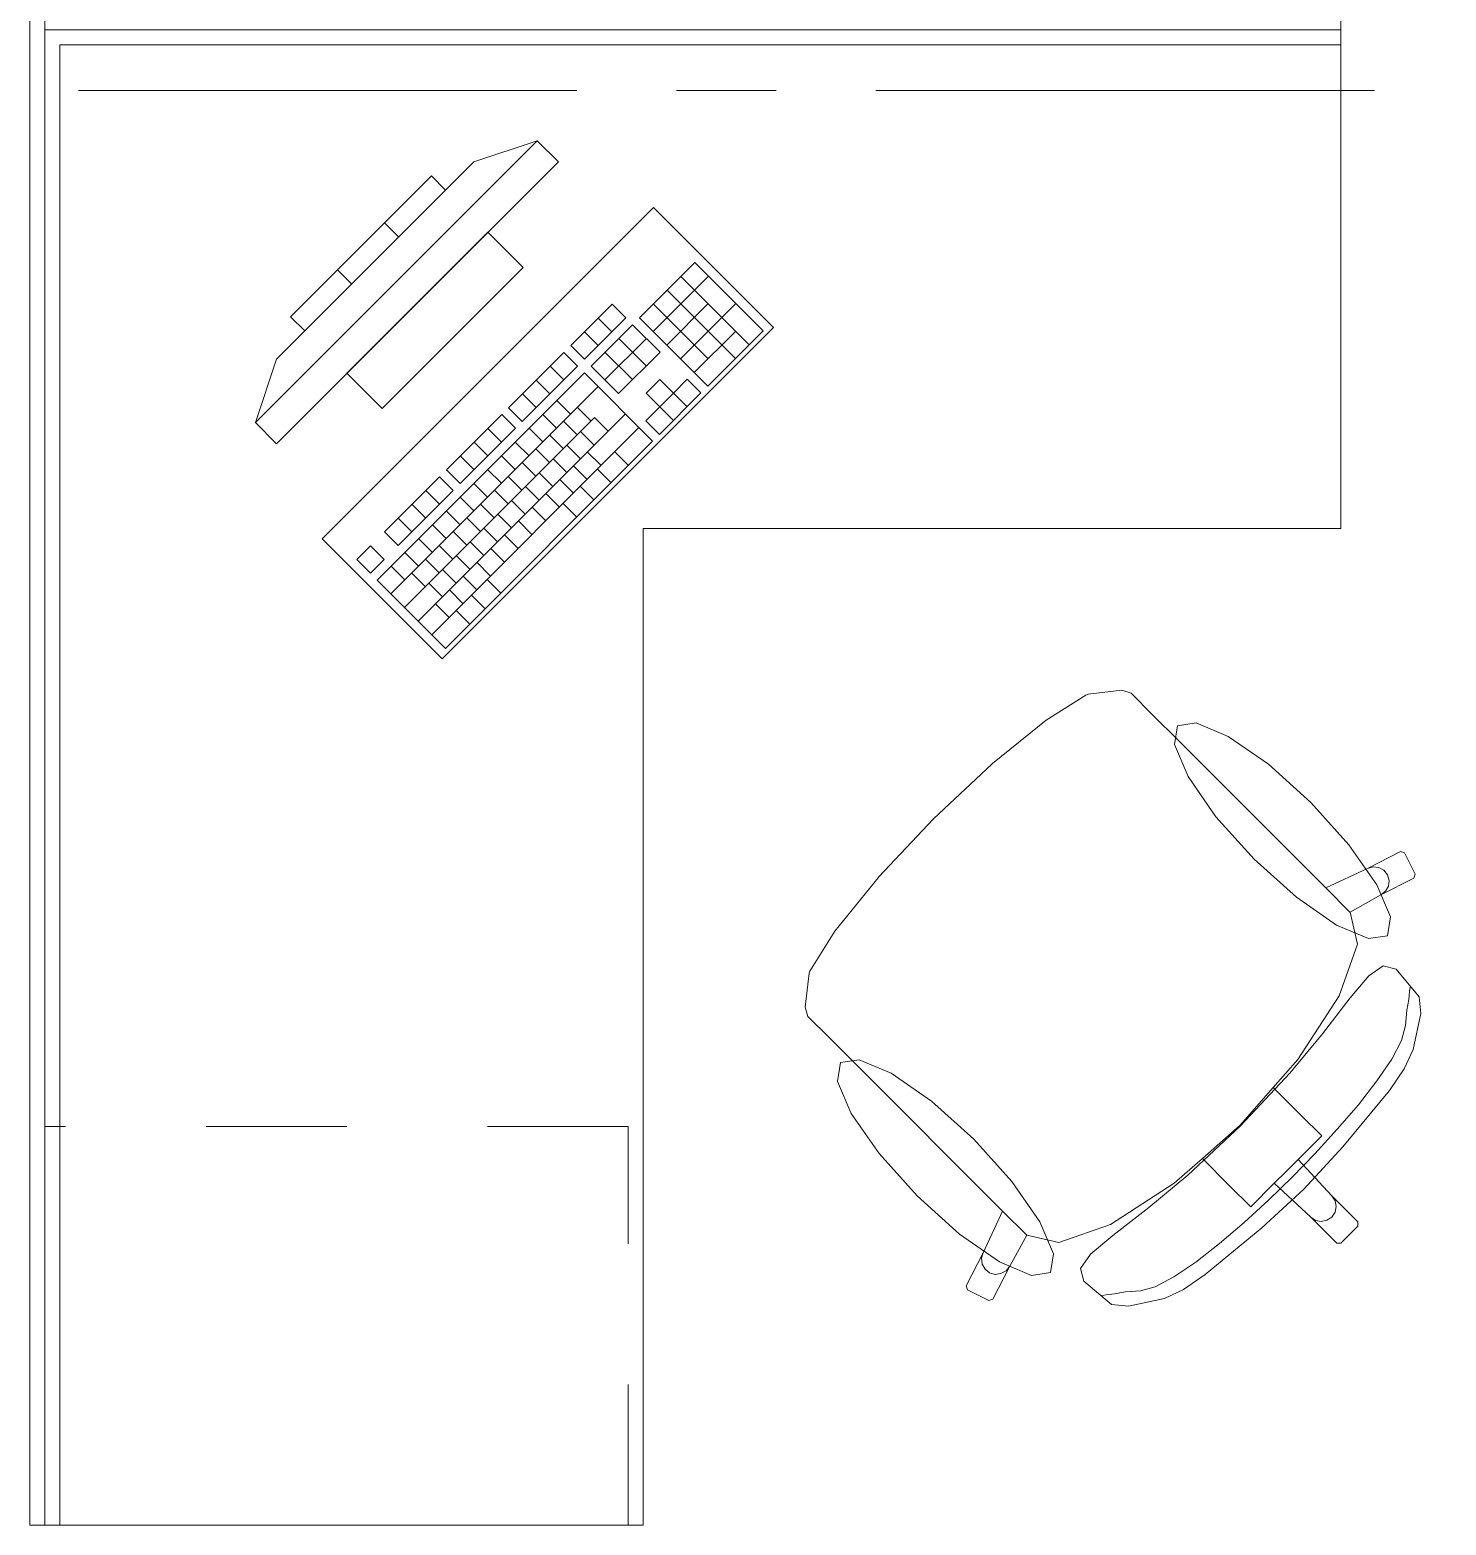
# Model space of a CAD drawing. Header units: inches. Extents: x -38 to 5698, y -33 to 92.
# Drawn here: x 103.226 to 104.647, y 19.461 to 20.961 of the extents above; entities that cross this region are included whole.
import ezdxf

# ---------------------------------------------------------------- set-up
doc = ezdxf.new("R2010")
doc.units = ezdxf.units.IN
doc.header["$MEASUREMENT"] = 0
doc.linetypes.add('Punto & Raya', pattern=[0.65, 0.5, -0.075, 0, -0.075])
doc.linetypes.add('Rayas', pattern=[0.282222, 0.141111, -0.141111])
doc.layers.add('02 _ ARQ _ ALB _ Ejes Generales', color=7, linetype='Continuous')
doc.layers.add('Interior - Mobiliario', color=7, linetype='Continuous')

msp = doc.modelspace()

# ---------------------------------------------------------------- linework, layer by layer
at = {"layer": '02 _ ARQ _ ALB _ Ejes Generales', "color": 252, "linetype": 'Punto & Raya', "lineweight": 13}
msp.add_line((103.2749, 20.9), (105.2749, 20.9), dxfattribs=at)
at = {"layer": 'Interior - Mobiliario', "color": 175, "linetype": 'Continuous', "lineweight": 13}
for p, q in [((103.2263, 20.9457), (103.2263, 20.9757)), ((104.5413, 20.9757), (104.5413, 20.9457)), ((103.2263, 19.4607), (103.2263, 20.9457)), ((103.2563, 20.9457), (103.2563, 19.4607)), ((104.5413, 20.9457), (103.2563, 20.9457)), ((103.7352, 20.8496), (103.4524, 20.5668)), ((103.7352, 20.8496), (103.6716, 20.8284)), ((103.7564, 20.8284), (103.7352, 20.8496)), ((103.4736, 20.5456), (103.7564, 20.8284)), ((103.4736, 20.6304), (103.6716, 20.8284)), ((103.6291, 20.8143), (103.4877, 20.6729)), ((103.6433, 20.8001), (103.6291, 20.8143)), ((103.5019, 20.6587), (103.6433, 20.8001)), ((103.5961, 20.753), (103.582, 20.7671)), ((103.6857, 20.7577), (103.5443, 20.6163)), ((103.7211, 20.7224), (103.6857, 20.7577)), ((103.549, 20.7059), (103.5348, 20.72)), ((103.5796, 20.5809), (103.7211, 20.7224)), ((103.8932, 20.7273), (103.8378, 20.6719)), ((103.9617, 20.6588), (103.8932, 20.7273)), ((103.8515, 20.6582), (103.9069, 20.7136)), ((103.9479, 20.6449), (103.8793, 20.7135)), ((103.8103, 20.6856), (103.7687, 20.644)), ((103.824, 20.6719), (103.8103, 20.6856)), ((103.9065, 20.6309), (103.8516, 20.6858)), ((103.8652, 20.6445), (103.9067, 20.6861)), ((103.934, 20.6311), (103.8655, 20.6996)), ((103.8789, 20.6308), (103.9343, 20.6862)), ((103.4877, 20.6729), (103.5019, 20.6587)), ((103.7824, 20.6303), (103.824, 20.6719)), ((103.8101, 20.658), (103.7964, 20.6717)), ((103.8378, 20.6719), (103.9063, 20.6034)), ((103.7963, 20.6442), (103.7826, 20.6579)), ((103.8308, 20.665), (103.7893, 20.6235)), ((103.8583, 20.6376), (103.8308, 20.665)), ((103.8926, 20.6171), (103.9342, 20.6586)), ((103.9063, 20.6034), (103.9617, 20.6588)), ((103.7687, 20.644), (103.7824, 20.6303)), ((103.803, 20.6098), (103.8446, 20.6513)), ((103.8444, 20.6237), (103.817, 20.6512)), ((103.4524, 20.5668), (103.4736, 20.6304)), ((103.7618, 20.6371), (103.7064, 20.5817)), ((103.7755, 20.6234), (103.7618, 20.6371)), ((103.8306, 20.6099), (103.8031, 20.6373)), ((103.8167, 20.5961), (103.8583, 20.6376)), ((103.5443, 20.6163), (103.5796, 20.5809)), ((103.7824, 20.6166), (103.5747, 20.4088)), ((103.7201, 20.568), (103.7755, 20.6234)), ((103.7617, 20.6096), (103.748, 20.6233)), ((103.8509, 20.548), (103.7824, 20.6166)), ((103.7893, 20.6235), (103.8167, 20.5961)), ((103.8581, 20.61), (103.8443, 20.5962)), ((103.8719, 20.5963), (103.8581, 20.61)), ((103.8857, 20.6102), (103.8719, 20.5963)), ((103.8994, 20.5965), (103.8857, 20.6102)), ((103.5884, 20.3951), (103.7961, 20.6028)), ((103.734, 20.5819), (103.7203, 20.5956)), ((103.7478, 20.5957), (103.7341, 20.6094)), ((103.8443, 20.5962), (103.858, 20.5825)), ((103.8579, 20.5549), (103.8994, 20.5965)), ((103.858, 20.5825), (103.8719, 20.5963)), ((103.8856, 20.5826), (103.8719, 20.5963)), ((103.7064, 20.5817), (103.7201, 20.568)), ((103.7684, 20.5751), (103.7547, 20.5889)), ((103.789, 20.5684), (103.7753, 20.5821)), ((103.858, 20.5825), (103.8442, 20.5686)), ((103.8717, 20.5688), (103.858, 20.5825)), ((103.4524, 20.5668), (103.4736, 20.5456)), ((103.6021, 20.3814), (103.7925, 20.5718)), ((103.6158, 20.3677), (103.8235, 20.5754)), ((103.6995, 20.5748), (103.6441, 20.5194)), ((103.7132, 20.5611), (103.6995, 20.5748)), ((103.7545, 20.5613), (103.7408, 20.575)), ((103.7752, 20.5545), (103.7615, 20.5682)), ((103.8062, 20.5581), (103.7925, 20.5718)), ((103.8442, 20.5686), (103.8579, 20.5549)), ((103.6295, 20.354), (103.8372, 20.5617)), ((103.6578, 20.5057), (103.7132, 20.5611)), ((103.6994, 20.5472), (103.6856, 20.561)), ((103.7407, 20.5474), (103.727, 20.5612)), ((103.7613, 20.5407), (103.7476, 20.5544)), ((103.7924, 20.5443), (103.7786, 20.558)), ((103.6432, 20.3403), (103.8509, 20.548)), ((103.6855, 20.5334), (103.6718, 20.5471)), ((103.7269, 20.5336), (103.7131, 20.5473)), ((103.7475, 20.5268), (103.7338, 20.5405)), ((103.7785, 20.5304), (103.7648, 20.5441)), ((103.7992, 20.5236), (103.7854, 20.5373)), ((103.8267, 20.5238), (103.813, 20.5375)), ((103.6717, 20.5196), (103.658, 20.5333)), ((103.713, 20.5198), (103.6993, 20.5335)), ((103.7336, 20.513), (103.7199, 20.5267)), ((103.7647, 20.5166), (103.751, 20.5303)), ((103.7853, 20.5098), (103.7716, 20.5235)), ((103.8094, 20.5064), (103.7957, 20.5202)), ((103.6372, 20.5125), (103.5818, 20.4571)), ((103.6509, 20.4988), (103.6372, 20.5125)), ((103.6441, 20.5194), (103.6578, 20.5057)), ((103.6853, 20.4921), (103.6716, 20.5058)), ((103.6992, 20.5059), (103.6854, 20.5196)), ((103.7198, 20.4991), (103.7061, 20.5128)), ((103.7508, 20.5027), (103.7371, 20.5164)), ((103.7715, 20.4959), (103.7577, 20.5096)), ((103.5955, 20.4434), (103.6509, 20.4988)), ((103.637, 20.4849), (103.6233, 20.4986)), ((103.6715, 20.4782), (103.6577, 20.4919)), ((103.7059, 20.4853), (103.6922, 20.499)), ((103.737, 20.4889), (103.7233, 20.5026)), ((103.7576, 20.4821), (103.7439, 20.4958)), ((103.7921, 20.4891), (103.7784, 20.5028)), ((103.6232, 20.4711), (103.6095, 20.4848)), ((103.6576, 20.4644), (103.6439, 20.4781)), ((103.6921, 20.4714), (103.6784, 20.4851)), ((103.7231, 20.475), (103.7094, 20.4887)), ((103.7438, 20.4682), (103.73, 20.4819)), ((103.7748, 20.4718), (103.7611, 20.4855)), ((103.6094, 20.4572), (103.5956, 20.471)), ((103.6438, 20.4505), (103.6301, 20.4642)), ((103.6783, 20.4576), (103.6645, 20.4713)), ((103.6954, 20.4473), (103.6817, 20.461)), ((103.7093, 20.4612), (103.6956, 20.4749)), ((103.7299, 20.4544), (103.7162, 20.4681)), ((103.5818, 20.4571), (103.5955, 20.4434)), ((103.6299, 20.4367), (103.6162, 20.4504)), ((103.6644, 20.4437), (103.6507, 20.4574)), ((103.6816, 20.4335), (103.6679, 20.4472)), ((103.7161, 20.4405), (103.7024, 20.4542)), ((103.5679, 20.4433), (103.5541, 20.4294)), ((103.5817, 20.4295), (103.5679, 20.4433)), ((103.6161, 20.4228), (103.6024, 20.4365)), ((103.6506, 20.4299), (103.6368, 20.4436)), ((103.6677, 20.4196), (103.654, 20.4333)), ((103.7022, 20.4267), (103.6885, 20.4404)), ((103.5541, 20.4294), (103.5678, 20.4157)), ((103.5678, 20.4157), (103.5817, 20.4295)), ((103.6022, 20.409), (103.5885, 20.4227)), ((103.6229, 20.4022), (103.6091, 20.4159)), ((103.6367, 20.416), (103.623, 20.4297)), ((103.6539, 20.4058), (103.6402, 20.4195)), ((103.6884, 20.4128), (103.6747, 20.4266)), ((103.5747, 20.4088), (103.6432, 20.3403)), ((103.64, 20.3919), (103.6263, 20.4056)), ((103.6745, 20.399), (103.6608, 20.4127)), ((103.6986, 20.3957), (103.6849, 20.4094)), ((103.6468, 20.3713), (103.6331, 20.385)), ((103.6607, 20.3851), (103.647, 20.3989)), ((103.683, 20.3801), (103.6693, 20.3938)), ((103.6675, 20.3645), (103.6538, 20.3782)), ((104.2877, 20.2942), (104.3216, 20.2982)), ((104.3216, 20.2982), (104.3309, 20.2954)), ((104.3309, 20.2954), (104.3528, 20.2734)), ((104.2455, 20.2684), (104.2855, 20.2933)), ((104.2855, 20.2933), (104.2877, 20.2942)), ((104.1918, 20.2249), (104.2455, 20.2684)), ((104.3528, 20.2734), (104.3783, 20.2479)), ((104.3783, 20.2479), (104.5262, 20.1)), ((104.1327, 20.1693), (104.191, 20.2242)), ((104.191, 20.2242), (104.1918, 20.2249)), ((104.1327, 20.1693), (104.0778, 20.111)), ((104.568, 20.1196), (104.6011, 20.1366)), ((104.6011, 20.1366), (104.6051, 20.1353)), ((104.6051, 20.1353), (104.6159, 20.1139)), ((104.5262, 20.1), (104.568, 20.1196)), ((104.568, 20.1196), (104.5736, 20.1212)), ((104.5736, 20.1212), (104.5794, 20.1206)), ((104.5794, 20.1206), (104.5845, 20.1177)), ((104.5845, 20.1177), (104.5881, 20.1131)), ((104.0771, 20.1102), (104.0336, 20.0565)), ((104.0778, 20.111), (104.0771, 20.1102)), ((104.5504, 20.0758), (104.5262, 20.1)), ((104.6146, 20.1099), (104.5815, 20.0929)), ((104.589, 20.1017), (104.5861, 20.0966)), ((104.5881, 20.1131), (104.5897, 20.1075)), ((104.5897, 20.1075), (104.589, 20.1017)), ((104.6159, 20.1139), (104.6146, 20.1099)), ((104.5815, 20.0929), (104.5505, 20.0756)), ((104.5861, 20.0966), (104.5815, 20.0929)), ((104.5504, 20.0758), (104.5505, 20.0756)), ((104.5505, 20.0756), (104.5579, 20.0436)), ((104.0336, 20.0565), (104.0087, 20.0165)), ((104.5579, 20.0436), (104.5396, 19.9917)), ((104.0078, 20.0143), (104.0038, 19.9804)), ((104.0087, 20.0165), (104.0078, 20.0143)), ((104.5507, 19.9896), (104.5693, 20.0119)), ((104.5693, 20.0119), (104.5837, 20.0219)), ((104.5837, 20.0219), (104.5966, 20.0185)), ((104.5966, 20.0185), (104.6198, 19.9907)), ((104.6093, 19.9879), (104.6101, 19.996)), ((104.6101, 19.996), (104.6109, 20.0005)), ((104.0038, 19.9804), (104.0066, 19.9711)), ((104.5396, 19.9917), (104.4982, 19.9278)), ((104.5228, 19.9535), (104.5507, 19.9896)), ((104.6073, 19.9772), (104.6093, 19.9879)), ((104.6198, 19.9907), (104.6216, 19.9739)), ((104.0066, 19.9711), (104.0286, 19.9492)), ((104.6061, 19.9618), (104.6073, 19.9772)), ((104.6216, 19.9739), (104.6139, 19.9378)), ((104.4901, 19.9142), (104.5228, 19.9535)), ((104.6022, 19.947), (104.6061, 19.9618)), ((104.0286, 19.9492), (104.0541, 19.9237)), ((104.5923, 19.9282), (104.6022, 19.947)), ((104.6139, 19.9378), (104.6049, 19.9185)), ((104.0541, 19.9237), (104.202, 19.7758)), ((104.4982, 19.9278), (104.4735, 19.8997)), ((104.5774, 19.9063), (104.5923, 19.9282)), ((104.4406, 19.8614), (104.4901, 19.9142)), ((104.5588, 19.8825), (104.5774, 19.9063)), ((104.6049, 19.9185), (104.59, 19.8968)), ((104.4735, 19.8997), (104.4401, 19.8619)), ((104.4735, 19.8997), (104.5008, 19.8723)), ((104.59, 19.8968), (104.5432, 19.8401)), ((104.5377, 19.8578), (104.5588, 19.8825)), ((104.4406, 19.8614), (104.3878, 19.8119)), ((104.4023, 19.8285), (104.4401, 19.8619)), ((104.5008, 19.8723), (104.522, 19.8512)), ((104.522, 19.8512), (104.4983, 19.8275)), ((104.5151, 19.8331), (104.5377, 19.8578)), ((104.4923, 19.8097), (104.5151, 19.8331)), ((104.5432, 19.8401), (104.5041, 19.7979)), ((104.3742, 19.8038), (104.4023, 19.8285)), ((104.4023, 19.8285), (104.4297, 19.8012)), ((104.4745, 19.8037), (104.4864, 19.8156)), ((104.4983, 19.8275), (104.4864, 19.8156)), ((104.4983, 19.8275), (104.5323, 19.791)), ((104.3103, 19.7624), (104.3742, 19.8038)), ((104.3878, 19.8119), (104.3485, 19.7792)), ((104.4297, 19.8012), (104.4508, 19.78)), ((104.4508, 19.78), (104.4745, 19.8037)), ((104.4923, 19.8097), (104.4689, 19.7869)), ((104.4745, 19.8037), (104.511, 19.7697)), ((104.4689, 19.7869), (104.4442, 19.7643)), ((104.4619, 19.7588), (104.5041, 19.7979)), ((104.5323, 19.791), (104.5356, 19.7862)), ((104.5323, 19.791), (104.5584, 19.7649)), ((104.5356, 19.7862), (104.5367, 19.7804)), ((104.202, 19.7758), (104.1824, 19.734)), ((104.2262, 19.7516), (104.202, 19.7758)), ((104.3485, 19.7792), (104.3124, 19.7513)), ((104.5355, 19.7747), (104.5322, 19.7698)), ((104.5367, 19.7804), (104.5355, 19.7747)), ((104.2584, 19.7441), (104.3103, 19.7624)), ((104.4052, 19.712), (104.4619, 19.7588)), ((104.4442, 19.7643), (104.4195, 19.7432)), ((104.511, 19.7697), (104.5158, 19.7664)), ((104.511, 19.7697), (104.5371, 19.7436)), ((104.5158, 19.7664), (104.5216, 19.7653)), ((104.5216, 19.7653), (104.5273, 19.7665)), ((104.5273, 19.7665), (104.5322, 19.7698)), ((104.5584, 19.7607), (104.5499, 19.7521)), ((104.5584, 19.7649), (104.5584, 19.7607)), ((104.2091, 19.7205), (104.2264, 19.7515)), ((104.2262, 19.7516), (104.2264, 19.7515)), ((104.2264, 19.7515), (104.2584, 19.7441)), ((104.3124, 19.7513), (104.2901, 19.7327)), ((104.4195, 19.7432), (104.3957, 19.7246)), ((104.5371, 19.7436), (104.5413, 19.7436)), ((104.5413, 19.7436), (104.5499, 19.7521)), ((104.1824, 19.734), (104.1654, 19.7009)), ((104.1824, 19.734), (104.1808, 19.7284)), ((104.1808, 19.7284), (104.1814, 19.7226)), ((104.2901, 19.7327), (104.2801, 19.7183)), ((104.1814, 19.7226), (104.1843, 19.7175)), ((104.1843, 19.7175), (104.1889, 19.7139)), ((104.1889, 19.7139), (104.1945, 19.7123)), ((104.1921, 19.6874), (104.2091, 19.7205)), ((104.1945, 19.7123), (104.2003, 19.713)), ((104.2003, 19.713), (104.2054, 19.7159)), ((104.2054, 19.7159), (104.2091, 19.7205)), ((104.2801, 19.7183), (104.2835, 19.7054)), ((104.3957, 19.7246), (104.3738, 19.7097)), ((104.3835, 19.6971), (104.4052, 19.712)), ((104.1654, 19.7009), (104.1667, 19.6969)), ((104.1667, 19.6969), (104.1881, 19.6861)), ((104.2835, 19.7054), (104.3113, 19.6822)), ((104.3402, 19.6959), (104.3248, 19.6947)), ((104.355, 19.6998), (104.3402, 19.6959)), ((104.3738, 19.7097), (104.355, 19.6998)), ((104.3642, 19.6881), (104.3835, 19.6971)), ((104.1881, 19.6861), (104.1921, 19.6874)), ((104.306, 19.6919), (104.3015, 19.6911)), ((104.3141, 19.6927), (104.306, 19.6919)), ((104.3113, 19.6822), (104.3281, 19.6804)), ((104.3248, 19.6947), (104.3141, 19.6927)), ((104.3281, 19.6804), (104.3642, 19.6881)), ((103.2563, 19.4607), (103.2263, 19.4607))]:
    msp.add_line(p, q, dxfattribs=at)
at = {"layer": 'Interior - Mobiliario', "color": 175, "linetype": 'Rayas', "lineweight": 13}
for p, q in [((103.8263, 19.8607), (103.2413, 19.8607)), ((103.8263, 19.4607), (103.8263, 19.8607))]:
    msp.add_line(p, q, dxfattribs=at)
at = {"layer": 'Interior - Mobiliario', "color": 175, "linetype": 'Continuous', "lineweight": 13, "flags": 128}
for points in [[(103.2413, 20.9607), (103.2413, 22.4607), (103.8413, 22.4607), (103.8413, 21.4607), (104.5413, 21.4607), (104.5413, 20.9607)], [(103.2413, 20.9607), (103.2413, 19.4607), (103.8413, 19.4607), (103.8413, 20.4607), (104.5413, 20.4607), (104.5413, 20.9607)], [(103.5195, 20.4501), (103.6397, 20.3299), (103.9721, 20.6623), (103.8519, 20.7825)], [(104.5111, 20.1858), (104.5493, 20.1433), (104.5773, 20.103), (104.5909, 20.0709), (104.588, 20.052), (104.5691, 20.0491), (104.537, 20.0627), (104.4967, 20.0907), (104.4542, 20.1289), (104.416, 20.1714), (104.388, 20.2117), (104.3744, 20.2438), (104.3773, 20.2627), (104.3962, 20.2656), (104.4283, 20.252), (104.4686, 20.224)], [(104.1162, 19.7909), (104.1587, 19.7527), (104.199, 19.7247), (104.2311, 19.7111), (104.25, 19.714), (104.2529, 19.7329), (104.2393, 19.765), (104.2113, 19.8053), (104.1731, 19.8478), (104.1306, 19.886), (104.0903, 19.914), (104.0582, 19.9276), (104.0393, 19.9247), (104.0364, 19.9058), (104.05, 19.8737), (104.078, 19.8334)]]:
    msp.add_lwpolyline(points, close=True, dxfattribs=at)

doc.saveas('drawing.dxf')
